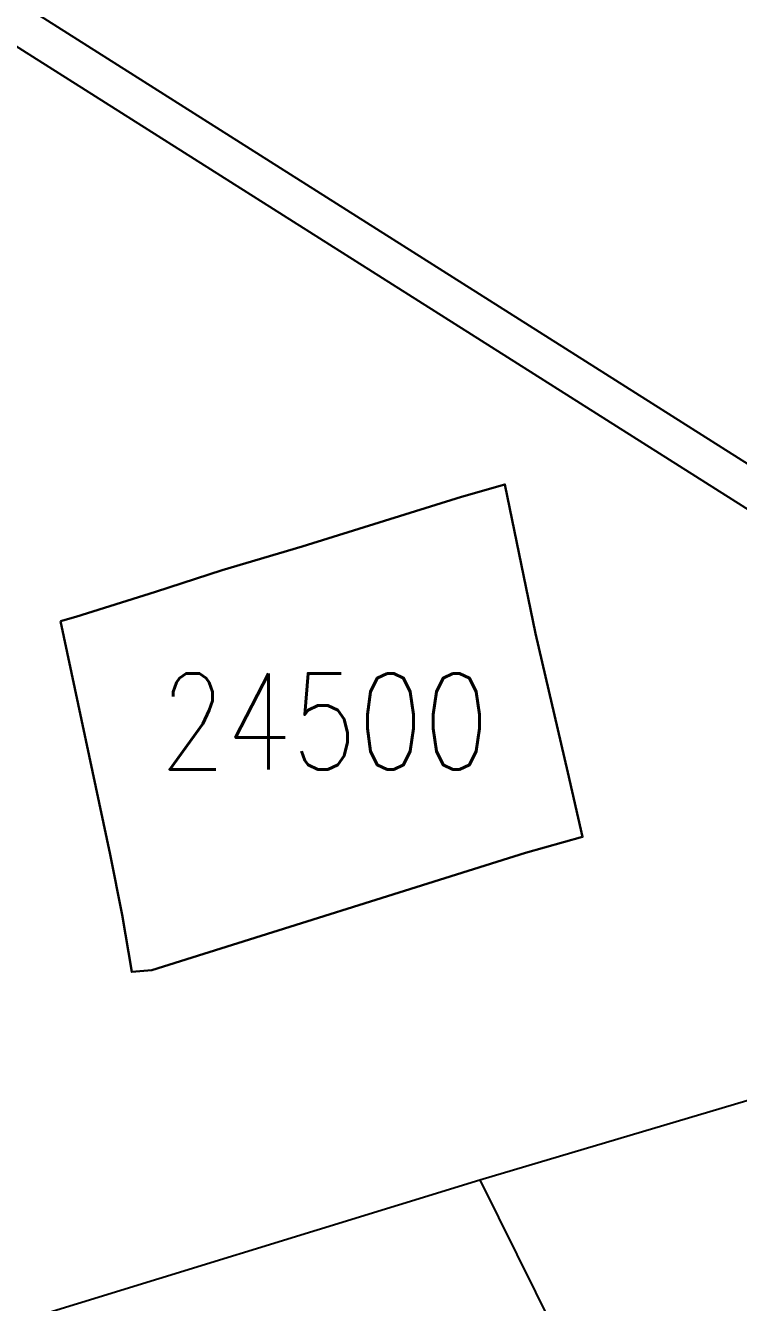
# Model space of a CAD drawing. Header units: millimetres. Extents: x 607233 to 608335, y 1320779 to 1321430.
# Drawn here: x 607713.3 to 607861.7, y 1321001.9 to 1321267.9 of the extents above; entities that cross this region are included whole.
import ezdxf
from ezdxf.enums import TextEntityAlignment as Align

# ---------------------------------------------------------------- set-up
doc = ezdxf.new("R2010")
doc.units = ezdxf.units.MM
for name, color, linetype in [('2', 1, 'Continuous'), ('41', 1, 'Continuous'), ('CVL_CUADCON_LIN', 8, 'Continuous'), ('CVL_CUADCON_TIT', 1, 'Continuous')]:
    doc.layers.add(name, color=color, linetype=linetype)
doc.styles.add('ROMANS', font='ROMANS', dxfattribs={"height": 0.2})

msp = doc.modelspace()

# ---------------------------------------------------------------- linework, layer by layer
at = {"layer": '2', "color": 1, "linetype": 'Continuous'}
for p, q in [((607706.007, 1321266.995), (607995.821, 1321083.441)), ((607807.835, 1321027.423), (607995.821, 1321083.441)), ((607701.609, 1320994.794), (607807.835, 1321027.423))]:
    msp.add_line(p, q, dxfattribs=at)
msp.add_lwpolyline([(607807.835, 1321027.423), (607888.905, 1320863.78), (608033.1, 1320778.642)], dxfattribs=at)
at = {"layer": 'CVL_CUADCON_LIN', "color": 5, "ltscale": 0.5, "flags": 128}
msp.add_lwpolyline([(607995.821, 1321092.897), (607869.518, 1321336.409), (607676.693, 1321297.804), (607647.817, 1321375.584), (607319.312, 1321321.25), (607329.81, 1321232.954), (607706.007, 1321276.451)], close=True, dxfattribs=at)
at = {"layer": 'CVL_CUADCON_TIT', "color": 2, "lineweight": 30, "ltscale": 0.5, "flags": 128}
msp.add_lwpolyline([(607720.512, 1321143.828), (607723.762, 1321144.743), (607740.351, 1321149.931), (607754.226, 1321154.451), (607770.836, 1321159.408), (607804.062, 1321169.747), (607813.084, 1321172.321), (607819.465, 1321141.277), (607826.15, 1321112.313), (607829.231, 1321098.884), (607817.383, 1321095.544), (607739.573, 1321071.138), (607735.385, 1321070.762), (607733.387, 1321082.678), (607730.907, 1321095.259), (607720.512, 1321143.828)], dxfattribs=at)

# ---------------------------------------------------------------- texts
at = {"layer": '41', "color": 7, "linetype": 'Continuous', "style": 'ROMANS', "width": 0.8}
msp.add_text('24500', height=20, dxfattribs=at).set_placement((607775.52, 1321122.939), align=Align.MIDDLE)

doc.saveas('drawing.dxf')
